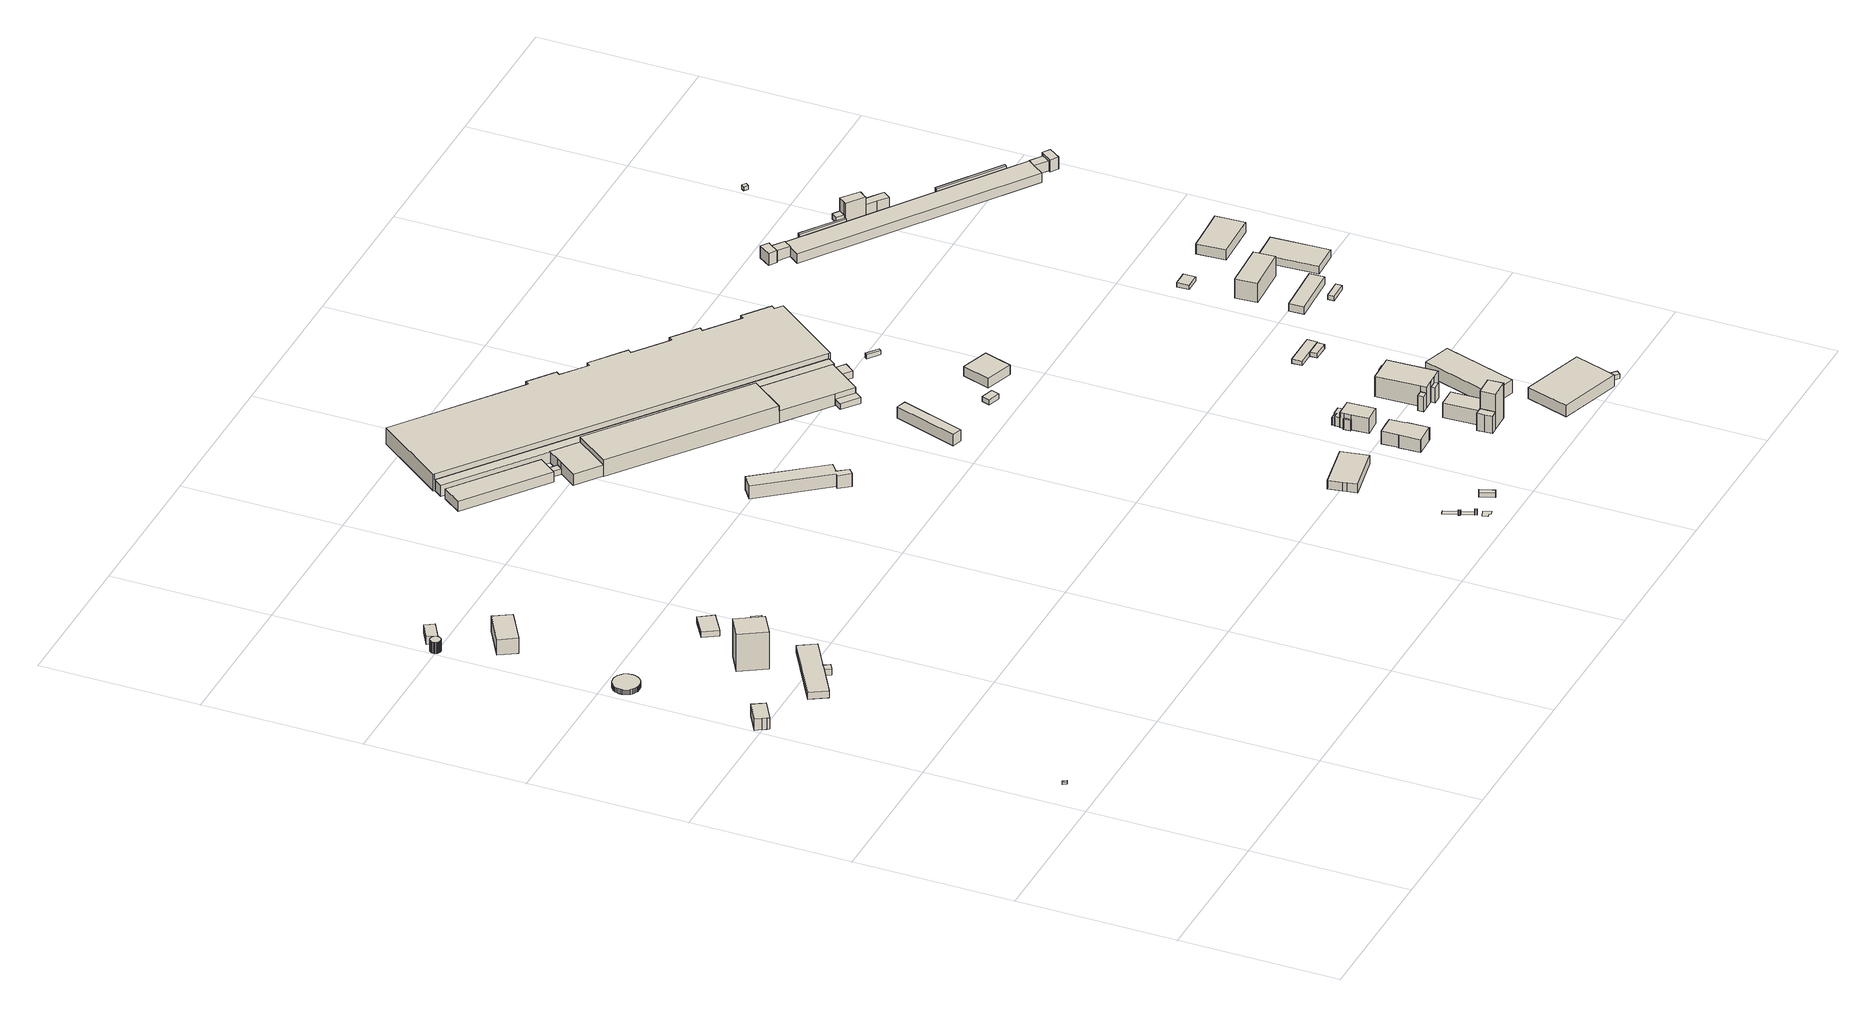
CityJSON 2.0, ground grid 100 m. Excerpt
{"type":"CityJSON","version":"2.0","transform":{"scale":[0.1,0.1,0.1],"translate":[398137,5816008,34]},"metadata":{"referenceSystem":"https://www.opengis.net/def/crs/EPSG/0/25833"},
"CityObjects":{
"building1":{"type":"Building","attributes":{"Gemeindeschluessel":"11000011","BezugspunktDach":"2200","function":"31001_2523","measuredHeight":1.27,"storeysAboveGround":1},"address":[{"country":"Germany","locality":"Berlin","thoroughfareNumber":"40 (33)","thoroughfareName":"Köpenicker Chaussee"}],"geometry":[{"type":"Solid","lod":"1","boundaries":[[[[0,1,2,3]],[[4,5,6,7]],[[4,7,3,2]],[[5,4,2,1]],[[6,5,1,0]],[[7,6,0,3]]]]}]},
"building2":{"type":"Building","attributes":{"Gemeindeschluessel":"11000011","BezugspunktDach":"2200","function":"31001_2000","measuredHeight":8.13,"storeysAboveGround":1},"address":[{"country":"Germany","locality":"Berlin","thoroughfareNumber":"40 (41)","thoroughfareName":"Köpenicker Chaussee"}],"geometry":[{"type":"Solid","lod":"1","boundaries":[[[[8,9,10,11,12,13,14,15]],[[16,17,18,19,20,21,22,23]],[[16,23,15,14]],[[17,16,14,13]],[[18,17,13,12]],[[19,18,12,11]],[[20,19,11,10]],[[21,20,10,9]],[[22,21,9,8]],[[23,22,8,15]]]]}]},
"building3":{"type":"Building","attributes":{"Gemeindeschluessel":"11000011","BezugspunktDach":"2200","function":"31001_2140","measuredHeight":3.17,"storeysAboveGround":2},"address":[{"country":"Germany","locality":"Berlin","thoroughfareNumber":"42 (71)","thoroughfareName":"Köpenicker Chaussee"}],"geometry":[{"type":"Solid","lod":"1","boundaries":[[[[24,25,26,27,28,29,30,31,32,33,34,35,36,37,38,39,40,41,42,43,44,45,46,47,48,49,50,51,52,53,54,55,56,57,58,59,60,61,62,63,64,65,66,67,68,69,70,71,72,73]],[[74,75,76,77,78,79,80,81,82,83,84,85,86,87,88,89,90,91,92,93,94,95,96,97,98,99,100,101,102,103,104,105,106,107,108,109,110,111,112,113,114,115,116,117,118,119,120,121,122,123]],[[74,123,73,72]],[[75,74,72,71]],[[76,75,71,70]],[[77,76,70,69]],[[78,77,69,68]],[[79,78,68,67]],[[80,79,67,66]],[[81,80,66,65]],[[82,81,65,64]],[[83,82,64,63]],[[84,83,63,62]],[[85,84,62,61]],[[86,85,61,60]],[[87,86,60,59]],[[88,87,59,58]],[[89,88,58,57]],[[90,89,57,56]],[[91,90,56,55]],[[92,91,55,54]],[[93,92,54,53]],[[94,93,53,52]],[[95,94,52,51]],[[96,95,51,50]],[[97,96,50,49]],[[98,97,49,48]],[[99,98,48,47]],[[100,99,47,46]],[[101,100,46,45]],[[102,101,45,44]],[[103,102,44,43]],[[104,103,43,42]],[[105,104,42,41]],[[106,105,41,40]],[[107,106,40,39]],[[108,107,39,38]],[[109,108,38,37]],[[110,109,37,36]],[[111,110,36,35]],[[112,111,35,34]],[[113,112,34,33]],[[114,113,33,32]],[[115,114,32,31]],[[116,115,31,30]],[[117,116,30,29]],[[118,117,29,28]],[[119,118,28,27]],[[120,119,27,26]],[[121,120,26,25]],[[122,121,25,24]],[[123,122,24,73]]]]}]},
"building4":{"type":"Building","attributes":{"Gemeindeschluessel":"11000011","BezugspunktDach":"2200","function":"31001_2140","measuredHeight":7.43,"storeysAboveGround":2},"address":[{"country":"Germany","locality":"Berlin","thoroughfareNumber":"42 (101)","thoroughfareName":"Köpenicker Chaussee"}],"geometry":[{"type":"Solid","lod":"1","boundaries":[[[[124,125,126,127,128,129,130,131,132,133,134,135,136,137,138,139,140,141,142,143,144,145,146,147,148,149,150,151,152,153,154,155,156]],[[157,158,159,160,161,162,163,164,165,166,167,168,169,170,171,172,173,174,175,176,177,178,179,180,181,182,183,184,185,186,187,188,189]],[[157,189,156,155]],[[158,157,155,154]],[[159,158,154,153]],[[160,159,153,152]],[[161,160,152,151]],[[162,161,151,150]],[[163,162,150,149]],[[164,163,149,148]],[[165,164,148,147]],[[166,165,147,146]],[[167,166,146,145]],[[168,167,145,144]],[[169,168,144,143]],[[170,169,143,142]],[[171,170,142,141]],[[172,171,141,140]],[[173,172,140,139]],[[174,173,139,138]],[[175,174,138,137]],[[176,175,137,136]],[[177,176,136,135]],[[178,177,135,134]],[[179,178,134,133]],[[180,179,133,132]],[[181,180,132,131]],[[182,181,131,130]],[[183,182,130,129]],[[184,183,129,128]],[[185,184,128,127]],[[186,185,127,126]],[[187,186,126,125]],[[188,187,125,124]],[[189,188,124,156]]]]}]},
"building5":{"type":"Building","attributes":{"Gemeindeschluessel":"11000011","function":"31001_2020"},"address":[{"country":"Germany","locality":"Berlin","thoroughfareNumber":"40 (15)","thoroughfareName":"Köpenicker Chaussee"}],"children":["building5-1","building5-2"]},
"building5-1":{"type":"BuildingPart","attributes":{"BezugspunktDach":"2200","measuredHeight":4.46,"storeysAboveGround":1},"parents":["building5"],"geometry":[{"type":"MultiSurface","lod":"1","boundaries":[[[190,191,192,193,194,195]],[[196,197,198,199,200,201]],[[196,201,195,194]],[[197,196,194,193]],[[198,197,193,192]],[[199,198,202,203,191]],[[200,199,191,190]],[[201,200,190,195]],[[192,191,203,202]]]}]},
"building5-2":{"type":"BuildingPart","attributes":{"BezugspunktDach":"2200","measuredHeight":4.31,"storeysAboveGround":1},"parents":["building5"],"geometry":[{"type":"MultiSurface","lod":"1","boundaries":[[[204,205,192,191]],[[202,206,207,203]],[[206,202,192,205]],[[207,206,205,204]],[[203,207,204,191]],[[208,202,203,191,192]]]}]},
"building6":{"type":"Building","attributes":{"Gemeindeschluessel":"11000011","BezugspunktDach":"2200","function":"31001_2580","measuredHeight":25.88,"storeysAboveGround":3},"address":[{"country":"Germany","locality":"Berlin","thoroughfareNumber":"40 (17)","thoroughfareName":"Köpenicker Chaussee"}],"geometry":[{"type":"Solid","lod":"1","boundaries":[[[[209,210,211,212]],[[213,214,215,216]],[[213,216,212,211]],[[214,213,211,210]],[[215,214,210,209]],[[216,215,209,212]]]]}]},
"building7":{"type":"Building","attributes":{"Gemeindeschluessel":"11000011","BezugspunktDach":"2200","function":"31001_2580","measuredHeight":5.25,"storeysAboveGround":1},"address":[{"country":"Germany","locality":"Berlin","thoroughfareNumber":"42 (52)","thoroughfareName":"Köpenicker Chaussee"}],"geometry":[{"type":"Solid","lod":"1","boundaries":[[[[217,218,219,220]],[[221,222,223,224]],[[221,224,220,219]],[[222,221,219,218]],[[223,222,218,217]],[[224,223,217,220]]]]}]},
"building8":{"type":"Building","attributes":{"Gemeindeschluessel":"11000011","BezugspunktDach":"2200","function":"31001_2580","measuredHeight":10.18,"storeysAboveGround":1},"address":[{"country":"Germany","locality":"Berlin","thoroughfareNumber":"42 (51)","thoroughfareName":"Köpenicker Chaussee"}],"geometry":[{"type":"Solid","lod":"1","boundaries":[[[[225,226,227,228]],[[229,230,231,232]],[[229,232,228,227]],[[230,229,227,226]],[[231,230,226,225]],[[232,231,225,228]]]]}]},
"building9":{"type":"Building","attributes":{"Gemeindeschluessel":"11000011","BezugspunktDach":"2200","function":"31001_2580","measuredHeight":10.34,"storeysAboveGround":1},"address":[{"country":"Germany","locality":"Berlin","thoroughfareNumber":"40 (18)","thoroughfareName":"Köpenicker Chaussee"}],"geometry":[{"type":"Solid","lod":"1","boundaries":[[[[233,234,235,236]],[[237,238,239,240]],[[237,240,236,235]],[[238,237,235,234]],[[239,238,234,233]],[[240,239,233,236]]]]}]},
"building10":{"type":"Building","attributes":{"Gemeindeschluessel":"11000011","BezugspunktDach":"2200","function":"31001_2000","measuredHeight":3.71,"storeysAboveGround":1},"address":[{"country":"Germany","locality":"Berlin","thoroughfareNumber":"40 (42)","thoroughfareName":"Köpenicker Chaussee"}],"geometry":[{"type":"Solid","lod":"1","boundaries":[[[[241,242,243,244]],[[245,246,247,248]],[[245,248,244,243]],[[246,245,243,242]],[[247,246,242,241]],[[248,247,241,244]]]]}]},
"building11":{"type":"Building","attributes":{"Gemeindeschluessel":"11000011","BezugspunktDach":"2200","function":"51009_1610","measuredHeight":6.78,"storeysAboveGround":0},"address":[{"country":"Germany","locality":"Berlin"}],"geometry":[{"type":"Solid","lod":"1","boundaries":[[[[249,250,251,252]],[[253,254,255,256]],[[253,256,252,251]],[[254,253,251,250]],[[255,254,250,249]],[[256,255,249,252]]]]}]},
"building12":{"type":"Building","attributes":{"Gemeindeschluessel":"11000011","BezugspunktDach":"2200","function":"51009_1610","measuredHeight":3.73,"storeysAboveGround":0},"address":[{"country":"Germany","locality":"Berlin"}],"geometry":[{"type":"Solid","lod":"1","boundaries":[[[[257,258,259,260]],[[261,262,263,264]],[[261,264,260,259]],[[262,261,259,258]],[[263,262,258,257]],[[264,263,257,260]]]]}]},
"building13":{"type":"Building","attributes":{"Gemeindeschluessel":"11000011","BezugspunktDach":"2200","function":"31001_2420","measuredHeight":8.57,"storeysAboveGround":1},"address":[{"country":"Germany","locality":"Berlin","thoroughfareNumber":"82 (39)","thoroughfareName":"Hönower Wiesenweg"}],"geometry":[{"type":"Solid","lod":"1","boundaries":[[[[265,266,267,268,269,270,271,272]],[[273,274,275,276,277,278,279,280]],[[273,280,272,271]],[[274,273,271,270]],[[275,274,270,269]],[[276,275,269,268]],[[277,276,268,267]],[[278,277,267,266]],[[279,278,266,265]],[[280,279,265,272]]]]}]},
"building14":{"type":"Building","attributes":{"Gemeindeschluessel":"11000011","BezugspunktDach":"2200","function":"51009_1610","measuredHeight":3,"storeysAboveGround":0},"address":[{"country":"Germany","locality":"Berlin"}],"geometry":[{"type":"Solid","lod":"1","boundaries":[[[[281,282,283,284]],[[285,286,287,288]],[[285,288,284,283]],[[286,285,283,282]],[[287,286,282,281]],[[288,287,281,284]]]]}]},
"building15":{"type":"Building","attributes":{"Gemeindeschluessel":"11000011","BezugspunktDach":"2200","function":"31001_2000","measuredHeight":0.101,"storeysAboveGround":1},"address":[{"country":"Germany","locality":"Berlin","thoroughfareNumber":"3 (11)","thoroughfareName":"Blockdammweg"}],"geometry":[{"type":"Solid","lod":"1","boundaries":[[[[285,286,289,290,291,292,293,294]],[[295,296,297,298,299,300,301,302]],[[295,302,294,293]],[[296,295,293,292]],[[297,296,292,291]],[[298,297,291,290]],[[299,298,290,289]],[[300,299,289,286]],[[301,300,286,285]],[[302,301,285,294]]]]}]},
"building16":{"type":"Building","attributes":{"Gemeindeschluessel":"11000011","BezugspunktDach":"2200","function":"51009_1610","measuredHeight":3,"storeysAboveGround":0},"address":[{"country":"Germany","locality":"Berlin"}],"geometry":[{"type":"Solid","lod":"1","boundaries":[[[[303,304,305,306]],[[307,308,309,310]],[[307,310,306,305]],[[308,307,305,304]],[[309,308,304,303]],[[310,309,303,306]]]]}]},
"building17":{"type":"Building","attributes":{"Gemeindeschluessel":"11000011","BezugspunktDach":"2200","function":"31001_2000","measuredHeight":0.022,"storeysAboveGround":1},"address":[{"country":"Germany","locality":"Berlin","thoroughfareNumber":"3 (9)","thoroughfareName":"Blockdammweg"}],"geometry":[{"type":"MultiSurface","lod":"1","boundaries":[[[311,312,313,314,315,316]]]}]},
"building18":{"type":"Building","attributes":{"Gemeindeschluessel":"11000011","BezugspunktDach":"2200","function":"31001_2500","measuredHeight":3.15,"storeysAboveGround":1},"address":[{"country":"Germany","locality":"Berlin","thoroughfareNumber":"29 (8)","thoroughfareName":"Blockdammweg"}],"geometry":[{"type":"Solid","lod":"1","boundaries":[[[[317,318,319,320]],[[321,322,323,324]],[[321,324,320,319]],[[322,321,319,318]],[[323,322,318,317]],[[324,323,317,320]]]]}]},
"building19":{"type":"Building","attributes":{"Gemeindeschluessel":"11000011","BezugspunktDach":"2200","function":"31001_2143","measuredHeight":7.3,"storeysAboveGround":1},"address":[{"country":"Germany","locality":"Berlin","thoroughfareNumber":"29 (7)","thoroughfareName":"Blockdammweg"}],"geometry":[{"type":"Solid","lod":"1","boundaries":[[[[325,326,327,328,329,330,331,332]],[[333,334,335,336,337,338,339,340]],[[333,340,332,331]],[[334,333,331,330]],[[335,334,330,329]],[[336,335,329,328]],[[337,336,328,327]],[[338,337,327,326]],[[339,338,326,325]],[[340,339,325,332]]]]}]},
"building20":{"type":"Building","attributes":{"Gemeindeschluessel":"11000011","function":"31001_2020"},"address":[{"country":"Germany","locality":"Berlin","thoroughfareNumber":"82 (41)","thoroughfareName":"Hönower Wiesenweg"}],"children":["building20-1","building20-2","building20-3"]},
"building20-1":{"type":"BuildingPart","attributes":{"BezugspunktDach":"2200","measuredHeight":11.29,"storeysAboveGround":3},"parents":["building20"],"geometry":[{"type":"MultiSurface","lod":"1","boundaries":[[[341,342,343,344]],[[345,346,347,348]],[[345,348,349,350,351,352,353,344,343]],[[346,345,343,342]],[[347,346,342,341],[354,355,356,357]],[[348,347,341,344]],[[353,352,351,350,349]],[[356,355,354,357]]]}]},
"building20-2":{"type":"BuildingPart","attributes":{"BezugspunktDach":"2200","measuredHeight":7.41,"storeysAboveGround":3},"parents":["building20"],"geometry":[{"type":"Solid","lod":"1","boundaries":[[[[352,351,358,359,360,361,362]],[[363,364,365,366,350,349,367]],[[363,367,362,361]],[[364,363,361,360]],[[365,364,360,359]],[[366,365,359,358]],[[350,366,358,351]],[[367,349,352,362]],[[349,350,351,352]]]]}]},
"building20-3":{"type":"BuildingPart","attributes":{"BezugspunktDach":"2200","measuredHeight":7.74,"storeysAboveGround":3},"parents":["building20"],"geometry":[{"type":"Solid","lod":"1","boundaries":[[[[368,369,370,371,372,373,357,356]],[[354,374,375,376,377,378,379,355]],[[374,354,357,373]],[[375,374,373,372]],[[376,375,372,371]],[[377,376,371,370]],[[378,377,370,369]],[[379,378,369,368]],[[355,379,368,356]],[[355,356,357,354]]]]}]},
"building21":{"type":"Building","attributes":{"Gemeindeschluessel":"11000011","function":"31001_2420"},"address":[{"country":"Germany","locality":"Berlin","thoroughfareNumber":"82 (42)","thoroughfareName":"Hönower Wiesenweg"}],"children":["building21-1","building21-2"]},
"building21-1":{"type":"BuildingPart","attributes":{"BezugspunktDach":"2200","measuredHeight":11.03,"storeysAboveGround":2},"parents":["building21"],"geometry":[{"type":"MultiSurface","lod":"1","boundaries":[[[380,381,382,383,384,385,386,387,388,389,390,391,392,393,394,395,396,397,398,399,400,401]],[[402,403,404,405,406,407,408,409,410,411,412,413,414,415,416,417,418,419,420,421,422,423]],[[402,423,401,400]],[[403,402,400,399]],[[404,403,399,398]],[[405,404,398,397]],[[406,405,397,396]],[[407,406,396,395]],[[408,407,395,394]],[[409,408,394,393]],[[410,409,393,392]],[[411,410,392,391]],[[412,411,391,390]],[[413,412,390,389]],[[414,413,389,388]],[[415,414,388,387]],[[416,415,387,386]],[[417,416,386,385]],[[418,417,385,384]],[[419,418,384,383]],[[420,419,383,382]],[[421,420,382,381]],[[424,425,381,380]],[[423,422,380,401]],[[422,421,426,425,424]]]}]},
"building21-2":{"type":"BuildingPart","attributes":{"BezugspunktDach":"2200","measuredHeight":7.63,"storeysAboveGround":2},"parents":["building21"],"geometry":[{"type":"MultiSurface","lod":"1","boundaries":[[[359,358,351,427,428,429,425,424,430]],[[431,432,433,434,435,436,437,438,439]],[[431,439,430,424]],[[432,431,440,422,421,425]],[[433,432,425,429]],[[434,433,429,428]],[[435,434,428,427]],[[436,435,427,351]],[[437,436,351,358]],[[438,437,358,359]],[[439,438,359,430]],[[424,425,421,422,440]]]}]},
"building22":{"type":"Building","attributes":{"Gemeindeschluessel":"11000011","BezugspunktDach":"2200","function":"31001_2420","measuredHeight":7.51,"storeysAboveGround":1},"address":[{"country":"Germany","locality":"Berlin","thoroughfareNumber":"82 (38)","thoroughfareName":"Hönower Wiesenweg"}],"geometry":[{"type":"Solid","lod":"1","boundaries":[[[[441,442,443,444]],[[445,446,447,448]],[[445,448,444,443]],[[446,445,443,442]],[[447,446,442,441]],[[448,447,441,444]]]]}]},
"building23":{"type":"Building","attributes":{"Gemeindeschluessel":"11000011","BezugspunktDach":"2200","function":"51009_1610","measuredHeight":3.91,"storeysAboveGround":0},"address":[{"country":"Germany","locality":"Berlin"}],"geometry":[{"type":"Solid","lod":"1","boundaries":[[[[449,450,451,452]],[[453,454,455,456]],[[453,456,452,451]],[[454,453,451,450]],[[455,454,450,449]],[[456,455,449,452]]]]}]},
"building24":{"type":"Building","attributes":{"Gemeindeschluessel":"11000011","BezugspunktDach":"2200","function":"31001_2200","measuredHeight":11.41,"storeysAboveGround":1},"address":[{"country":"Germany","locality":"Berlin","thoroughfareNumber":"29 (4)","thoroughfareName":"Blockdammweg"}],"geometry":[{"type":"Solid","lod":"1","boundaries":[[[[457,458,459,460,461,462,463,464,465,466,467]],[[468,469,470,471,472,473,474,475,476,477,478]],[[468,478,467,466]],[[469,468,466,465]],[[470,469,465,464]],[[471,470,464,463]],[[472,471,463,462]],[[473,472,462,461]],[[474,473,461,460]],[[475,474,460,459]],[[476,475,459,458]],[[477,476,458,457]],[[478,477,457,467]]]]}]},
"building25":{"type":"Building","attributes":{"Gemeindeschluessel":"11000011","BezugspunktDach":"2200","function":"51009_1610","measuredHeight":6.9,"storeysAboveGround":0},"address":[{"country":"Germany","locality":"Berlin"}],"geometry":[{"type":"Solid","lod":"1","boundaries":[[[[479,480,481,482]],[[483,484,485,486]],[[483,486,482,481]],[[484,483,481,480]],[[485,484,480,479]],[[486,485,479,482]]]]}]},
"building26":{"type":"Building","attributes":{"Gemeindeschluessel":"11000011","BezugspunktDach":"2200","function":"51009_1610","measuredHeight":4.95,"storeysAboveGround":0},"address":[{"country":"Germany","locality":"Berlin"}],"geometry":[{"type":"Solid","lod":"1","boundaries":[[[[487,488,489,490]],[[491,492,493,494]],[[491,494,490,489]],[[492,491,489,488]],[[493,492,488,487]],[[494,493,487,490]]]]}]},
"building27":{"type":"Building","attributes":{"Gemeindeschluessel":"11000011","function":"31001_2200"},"address":[{"country":"Germany","locality":"Berlin","thoroughfareNumber":"29 (6)","thoroughfareName":"Blockdammweg"}],"children":["building27-1","building27-2"]},
"building27-1":{"type":"BuildingPart","attributes":{"BezugspunktDach":"2200","measuredHeight":13.11,"storeysAboveGround":1},"parents":["building27"],"geometry":[{"type":"Solid","lod":"1","boundaries":[[[[495,496,497,498,499,500,501]],[[502,503,504,505,484,483,506]],[[502,507,508,506,501,500]],[[503,502,500,499]],[[504,503,499,498]],[[505,504,498,497]],[[484,505,497,496]],[[483,484,496,495]],[[506,483,495,501]],[[506,508,507,502]]]]}]},
"building27-2":{"type":"BuildingPart","attributes":{"BezugspunktDach":"2200","measuredHeight":6.08,"storeysAboveGround":1},"parents":["building27"],"geometry":[{"type":"MultiSurface","lod":"1","boundaries":[[[508,507,509,510,511,512,513,514]],[[515,516,517,518,519,502,506,520]],[[515,520,514,513]],[[516,515,513,512]],[[517,516,512,511]],[[518,517,511,510]],[[519,518,510,509]],[[502,519,509,507]],[[520,506,508,514]],[[521,506,502,507,508]]]}]},
"building28":{"type":"Building","attributes":{"Gemeindeschluessel":"11000011","BezugspunktDach":"2200","function":"31001_2463","measuredHeight":3.47,"storeysAboveGround":1},"address":[{"country":"Germany","locality":"Berlin","thoroughfareNumber":"82 (37)","thoroughfareName":"Hönower Wiesenweg"}],"geometry":[{"type":"Solid","lod":"1","boundaries":[[[[522,523,524,525]],[[526,527,528,529]],[[526,529,525,524]],[[527,526,524,523]],[[528,527,523,522]],[[529,528,522,525]]]]}]},
"building29":{"type":"Building","attributes":{"Gemeindeschluessel":"11000011","function":"31001_2000"},"address":[{"country":"Germany","locality":"Berlin","thoroughfareNumber":"29 (3)","thoroughfareName":"Blockdammweg"}],"children":["building29-1","building29-2","building29-3"]},
"building29-1":{"type":"BuildingPart","attributes":{"BezugspunktDach":"2200","measuredHeight":27.39,"storeysAboveGround":4},"parents":["building29"],"geometry":[{"type":"MultiSurface","lod":"1","boundaries":[[[530,531,532,533]],[[534,535,536,537]],[[538,539,540,541,533,532]],[[535,534,532,531]],[[536,535,531,530]],[[537,542,543,544,530,533]],[[534,545,540,539,538]],[[545,537,541,540]],[[546,543,542,537]],[[546,536,544,543]]]}]},
"building29-2":{"type":"BuildingPart","attributes":{"BezugspunktDach":"2200","measuredHeight":12.71,"storeysAboveGround":4},"parents":["building29"],"geometry":[{"type":"MultiSurface","lod":"1","boundaries":[[[547,548,544,543,542,549]],[[537,546,536,550,551,552]],[[537,552,549,542]],[[536,546,543,546,536,544]],[[550,536,544,548]],[[551,550,548,547]],[[552,551,547,549]],[[546,537,542,543]]]}]},
"building29-3":{"type":"BuildingPart","attributes":{"BezugspunktDach":"2200","measuredHeight":12.45,"storeysAboveGround":4},"parents":["building29"],"geometry":[{"type":"MultiSurface","lod":"1","boundaries":[[[541,540,539,553,554]],[[555,534,545,537,556]],[[555,556,554,553]],[[534,555,553,539]],[[556,537,541,554]],[[545,534,557,539,540]],[[537,545,540,541]]]}]},
"building30":{"type":"Building","attributes":{"Gemeindeschluessel":"11000011","BezugspunktDach":"2200","function":"51009_1610","measuredHeight":4.7,"storeysAboveGround":0},"address":[{"country":"Germany","locality":"Berlin"}],"geometry":[{"type":"Solid","lod":"1","boundaries":[[[[558,559,560,561]],[[562,563,564,565]],[[562,565,561,560]],[[563,562,560,559]],[[564,563,559,558]],[[565,564,558,561]]]]}]},
"building31":{"type":"Building","attributes":{"Gemeindeschluessel":"11000011","BezugspunktDach":"2200","function":"31001_2420","measuredHeight":6.34,"storeysAboveGround":1},"address":[{"country":"Germany","locality":"Berlin","thoroughfareNumber":"82 (36)","thoroughfareName":"Hönower Wiesenweg"}],"geometry":[{"type":"Solid","lod":"1","boundaries":[[[[566,567,568,569]],[[570,571,572,573]],[[570,573,569,568]],[[571,570,568,567]],[[572,571,567,566]],[[573,572,566,569]]]]}]},
"building32":{"type":"Building","attributes":{"Gemeindeschluessel":"11000011","function":"31001_2000"},"address":[{"country":"Germany","locality":"Berlin","thoroughfareNumber":"29 (5)","thoroughfareName":"Blockdammweg"}],"children":["building32-1","building32-2","building32-3","building32-4"]},
"building32-1":{"type":"BuildingPart","attributes":{"BezugspunktDach":"2200","measuredHeight":17.36,"storeysAboveGround":1},"parents":["building32"],"geometry":[{"type":"MultiSurface","lod":"1","boundaries":[[[574,575,576,577,578,579,580,581,582]],[[583,584,585,586,587,588,589,590,591]],[[583,591,582,581]],[[592,593,581,580]],[[585,584,580,579]],[[586,585,579,578]],[[587,586,578,577]],[[588,594,595,577,576]],[[589,588,576,575]],[[596,597,575,574]],[[591,590,574,582]],[[584,583,593,592]],[[587,595,594,588]],[[590,589,597,596]]]}]},
"building32-2":{"type":"BuildingPart","attributes":{"BezugspunktDach":"2200","measuredHeight":10.02,"storeysAboveGround":1},"parents":["building32"],"geometry":[{"type":"MultiSurface","lod":"1","boundaries":[[[593,592,598,599]],[[600,584,583,601]],[[600,601,599,598]],[[584,600,598,592]],[[601,583,593,599]],[[583,602,584,592,593]]]}]},
"building32-3":{"type":"BuildingPart","attributes":{"BezugspunktDach":"2200","measuredHeight":10.02,"storeysAboveGround":1},"parents":["building32"],"geometry":[{"type":"Solid","lod":"1","boundaries":[[[[603,597,596,604]],[[590,589,605,606]],[[590,606,604,596]],[[589,590,589,597]],[[605,589,597,603]],[[606,605,603,604]],[[596,597,589,590]]]]}]},
"building32-4":{"type":"BuildingPart","attributes":{"BezugspunktDach":"2200","measuredHeight":10.02,"storeysAboveGround":1},"parents":["building32"],"geometry":[{"type":"Solid","lod":"1","boundaries":[[[[607,608,595,594]],[[587,609,610,588]],[[609,587,595,608]],[[610,609,608,607]],[[588,610,607,594]],[[587,588,594,595]]]]}]},
"building33":{"type":"Building","attributes":{"Gemeindeschluessel":"11000011","BezugspunktDach":"2200","function":"31001_2420","measuredHeight":3.06,"storeysAboveGround":1},"address":[{"country":"Germany","locality":"Berlin","thoroughfareNumber":"82 (35)","thoroughfareName":"Hönower Wiesenweg"}],"geometry":[{"type":"Solid","lod":"1","boundaries":[[[[611,612,613,614]],[[615,616,617,618]],[[615,618,614,613]],[[616,615,613,612]],[[617,616,612,611]],[[618,617,611,614]]]]}]},
"building34":{"type":"Building","attributes":{"Gemeindeschluessel":"11000011","BezugspunktDach":"2200","function":"31001_2000","measuredHeight":7.67,"storeysAboveGround":2},"address":[{"country":"Germany","locality":"Berlin","thoroughfareNumber":"31 (2)","thoroughfareName":"Blockdammweg"}],"geometry":[{"type":"Solid","lod":"1","boundaries":[[[[619,620,621,622]],[[623,624,625,626]],[[623,626,622,621]],[[624,623,621,620]],[[625,624,620,619]],[[626,625,619,622]]]]}]},
"building35":{"type":"Building","attributes":{"Gemeindeschluessel":"11000011","BezugspunktDach":"2200","function":"31001_2143","measuredHeight":8.67,"storeysAboveGround":1},"address":[{"country":"Germany","locality":"Berlin","thoroughfareNumber":"31 (5)","thoroughfareName":"Blockdammweg"}],"geometry":[{"type":"Solid","lod":"1","boundaries":[[[[627,628,629,630]],[[631,632,633,634]],[[631,634,630,629]],[[632,631,629,628]],[[633,632,628,627]],[[634,633,627,630]]]]}]},
"building36":{"type":"Building","attributes":{"Gemeindeschluessel":"11000011","BezugspunktDach":"2200","function":"31001_2000","measuredHeight":2.97,"storeysAboveGround":1},"address":[{"country":"Germany","locality":"Berlin","thoroughfareNumber":"35","thoroughfareName":"Blockdammweg"}],"geometry":[{"type":"Solid","lod":"1","boundaries":[[[[635,636,637,638]],[[639,640,641,642]],[[639,642,638,637]],[[640,639,637,636]],[[641,640,636,635]],[[642,641,635,638]]]]}]},
"building37":{"type":"Building","attributes":{"Gemeindeschluessel":"11000011","BezugspunktDach":"2200","function":"31001_2200","measuredHeight":2.82,"storeysAboveGround":1},"address":[{"country":"Germany","locality":"Berlin","thoroughfareNumber":"29 (9)","thoroughfareName":"Blockdammweg"}],"geometry":[{"type":"Solid","lod":"1","boundaries":[[[[643,644,645,646,647,648]],[[649,650,651,652,653,654]],[[649,654,648,647]],[[650,649,647,646]],[[651,650,646,645]],[[652,651,645,644]],[[653,652,644,643]],[[654,653,643,648]]]]}]},
"building38":{"type":"Building","attributes":{"Gemeindeschluessel":"11000011","BezugspunktDach":"2200","function":"51009_1610","measuredHeight":3,"storeysAboveGround":0},"address":[{"country":"Germany","locality":"Berlin"}],"geometry":[{"type":"Solid","lod":"1","boundaries":[[[[655,656,645,644]],[[657,658,659,660]],[[657,660,644,645]],[[658,657,645,656]],[[659,658,656,655]],[[660,659,655,644]]]]}]},
"building39":{"type":"Building","attributes":{"Gemeindeschluessel":"11000011","BezugspunktDach":"2200","function":"31001_2420","measuredHeight":5.07,"storeysAboveGround":1},"address":[{"country":"Germany","locality":"Berlin","thoroughfareNumber":"82 (1)","thoroughfareName":"Hönower Wiesenweg"}],"geometry":[{"type":"Solid","lod":"1","boundaries":[[[[661,662,663,664]],[[665,666,667,668]],[[665,668,664,663]],[[666,665,663,662]],[[667,666,662,661]],[[668,667,661,664]]]]}]},
"building40":{"type":"Building","attributes":{"Gemeindeschluessel":"11000011","BezugspunktDach":"2200","function":"51009_1610","measuredHeight":2.81,"storeysAboveGround":0},"address":[{"country":"Germany","locality":"Berlin"}],"geometry":[{"type":"Solid","lod":"1","boundaries":[[[[669,670,671,672]],[[673,674,675,676]],[[673,676,672,671]],[[674,673,671,670]],[[675,674,670,669]],[[676,675,669,672]]]]}]},
"building41":{"type":"Building","attributes":{"Gemeindeschluessel":"11000011","BezugspunktDach":"2200","function":"31001_2523","measuredHeight":2.88,"storeysAboveGround":1},"address":[{"country":"Germany","locality":"Berlin","thoroughfareNumber":"82 (3)","thoroughfareName":"Hönower Wiesenweg"}],"geometry":[{"type":"Solid","lod":"1","boundaries":[[[[677,678,679,680]],[[681,682,683,684]],[[681,684,680,679]],[[682,681,679,678]],[[683,682,678,677]],[[684,683,677,680]]]]}]},
"building42":{"type":"Building","attributes":{"Gemeindeschluessel":"11000011","BezugspunktDach":"2200","function":"31001_2420","measuredHeight":12.99,"storeysAboveGround":1},"address":[{"country":"Germany","locality":"Berlin","thoroughfareNumber":"82","thoroughfareName":"Hönower Wiesenweg"}],"geometry":[{"type":"Solid","lod":"1","boundaries":[[[[685,686,687,688]],[[689,690,691,692]],[[689,692,688,687]],[[690,689,687,686]],[[691,690,686,685]],[[692,691,685,688]]]]}]},
"building43":{"type":"Building","attributes":{"Gemeindeschluessel":"11000011","BezugspunktDach":"2200","function":"31001_2463","measuredHeight":5.05,"storeysAboveGround":1},"address":[{"country":"Germany","locality":"Berlin","thoroughfareNumber":"82 (2)","thoroughfareName":"Hönower Wiesenweg"}],"geometry":[{"type":"Solid","lod":"1","boundaries":[[[[693,694,695,696]],[[697,698,699,700]],[[697,700,696,695]],[[698,697,695,694]],[[699,698,694,693]],[[700,699,693,696]]]]}]},
"building44":{"type":"Building","attributes":{"Gemeindeschluessel":"11000011","BezugspunktDach":"2200","function":"31001_2420","measuredHeight":3.69,"storeysAboveGround":1},"address":[{"country":"Germany","locality":"Berlin","thoroughfareNumber":"82 (28)","thoroughfareName":"Hönower Wiesenweg"}],"geometry":[{"type":"Solid","lod":"1","boundaries":[[[[701,702,703,704]],[[705,706,707,708]],[[705,708,704,703]],[[706,705,703,702]],[[707,706,702,701]],[[708,707,701,704]]]]}]},
"building45":{"type":"Building","attributes":{"Gemeindeschluessel":"11000011","BezugspunktDach":"2200","function":"31001_2422","measuredHeight":6.61,"storeysAboveGround":1},"address":[{"country":"Germany","locality":"Berlin","thoroughfareNumber":"82 (4)","thoroughfareName":"Hönower Wiesenweg"}],"geometry":[{"type":"Solid","lod":"1","boundaries":[[[[709,710,711,712,713]],[[714,715,716,717,718]],[[714,718,713,712]],[[715,714,712,711]],[[716,715,711,710]],[[717,716,710,709]],[[718,717,709,713]]]]}]},
"building46":{"type":"Building","attributes":{"Gemeindeschluessel":"11000011","BezugspunktDach":"2200","function":"31001_2420","measuredHeight":12.74,"storeysAboveGround":2},"address":[{"country":"Germany","locality":"Berlin","thoroughfareNumber":"82 (27)","thoroughfareName":"Hönower Wiesenweg"}],"geometry":[{"type":"Solid","lod":"1","boundaries":[[[[719,720,721,722,723,724,725]],[[726,727,728,729,730,731,732]],[[726,732,725,724]],[[727,726,724,723]],[[728,727,723,722]],[[729,728,722,721]],[[730,729,721,720]],[[731,730,720,719]],[[732,731,719,725]]]]}]},
"building47":{"type":"Building","attributes":{"Gemeindeschluessel":"11000011","function":"31001_2420"},"address":[{"country":"Germany","locality":"Berlin","thoroughfareNumber":"82 (34)","thoroughfareName":"Hönower Wiesenweg"}],"children":["building47-1","building47-2","building47-3","building47-4","building47-5","building47-6","building47-7"]},
"building47-1":{"type":"BuildingPart","attributes":{"BezugspunktDach":"2200","measuredHeight":6.31,"storeysAboveGround":1},"parents":["building47"],"geometry":[{"type":"MultiSurface","lod":"1","boundaries":[[[733,734,735,736,737,738,739,740,741,742]],[[743,744,745,746,747,748,749,750,751,752]],[[743,752,742,741]],[[745,744,740,739]],[[747,746,738,737]],[[749,748,736,735]],[[751,750,734,733]],[[752,751,733,742]],[[744,743,741,740]],[[746,745,739,738]],[[753,748,747,737,736]],[[754,750,749,735,734]]]}]},
"building47-2":{"type":"BuildingPart","attributes":{"BezugspunktDach":"2200","measuredHeight":8.17,"storeysAboveGround":1},"parents":["building47"],"geometry":[{"type":"MultiSurface","lod":"1","boundaries":[[[755,756,757,758]],[[759,760,746,745]],[[759,745,758,757]],[[760,759,757,756]],[[746,760,756,755]],[[739,738,746,755,758]],[[761,745,746,738,739]]]}]},
"building47-3":{"type":"BuildingPart","attributes":{"BezugspunktDach":"2200","measuredHeight":8.16,"storeysAboveGround":1},"parents":["building47"],"geometry":[{"type":"MultiSurface","lod":"1","boundaries":[[[762,763,764,765,766]],[[767,768,769,770,771]],[[772,773,774,771,766,765]],[[768,767,765,764]],[[769,768,764,763]],[[770,769,763,762]],[[771,770,762,766]],[[767,774,773,772]]]}]},
"building47-4":{"type":"BuildingPart","attributes":{"BezugspunktDach":"2200","measuredHeight":8.18,"storeysAboveGround":1},"parents":["building47"],"geometry":[{"type":"MultiSurface","lod":"1","boundaries":[[[775,776,777,778,779,780]],[[781,782,783,784,785,786]],[[781,786,780,779]],[[782,781,779,778]],[[783,782,778,777]],[[787,788,789,783,777,776],[789,788,790,783]],[[785,784,776,775]],[[786,785,775,780]],[[784,791,789,788,787]],[[788,789,783,790]]]}]},
"building47-5":{"type":"BuildingPart","attributes":{"BezugspunktDach":"2200","measuredHeight":7.63,"storeysAboveGround":1},"parents":["building47"],"geometry":[{"type":"MultiSurface","lod":"1","boundaries":[[[792,793,790,788,787]],[[789,783,744,743,784]],[[744,783,790,793]],[[741,740,744,793,792]],[[784,743,792,787]],[[789,784,787,788]],[[794,789,788,790,783]],[[743,744,740,741]]]}]},
"building47-6":{"type":"BuildingPart","attributes":{"BezugspunktDach":"2200","measuredHeight":6.51,"storeysAboveGround":1},"parents":["building47"],"geometry":[{"type":"MultiSurface","lod":"1","boundaries":[[[773,772,795,796]],[[749,767,774,750]],[[735,734,796,795]],[[767,749,795,772]],[[750,774,773,796]],[[797,749,750,734,735]],[[774,767,772,773]]]}]},
"building47-7":{"type":"BuildingPart","attributes":{"BezugspunktDach":"2200","measuredHeight":8.19,"storeysAboveGround":1},"parents":["building47"],"geometry":[{"type":"MultiSurface","lod":"1","boundaries":[[[798,799,800,801]],[[802,803,748,747]],[[802,747,801,800]],[[803,802,800,799]],[[748,803,799,798]],[[737,736,798,801]],[[747,748,736,737]]]}]},
"building48":{"type":"Building","attributes":{"Gemeindeschluessel":"11000011","BezugspunktDach":"2200","function":"31001_2420","measuredHeight":10.38,"storeysAboveGround":1},"address":[{"country":"Germany","locality":"Berlin","thoroughfareNumber":"82 (26)","thoroughfareName":"Hönower Wiesenweg"}],"geometry":[{"type":"Solid","lod":"1","boundaries":[[[[804,805,806,807,808,809,810,811]],[[812,813,814,815,816,817,818,819]],[[812,819,811,810]],[[813,812,810,809]],[[814,813,809,808]],[[815,814,808,807]],[[816,815,807,806]],[[817,816,806,805]],[[818,817,805,804]],[[819,818,804,811]]]]}]},
"building49":{"type":"Building","attributes":{"Gemeindeschluessel":"11000011","BezugspunktDach":"2200","function":"31001_2523","measuredHeight":3.15,"storeysAboveGround":1},"address":[{"country":"Germany","locality":"Berlin","thoroughfareNumber":"82 (33)","thoroughfareName":"Hönower Wiesenweg"}],"geometry":[{"type":"Solid","lod":"1","boundaries":[[[[820,821,822,823,824]],[[825,826,827,828,829]],[[825,829,824,823]],[[826,825,823,822]],[[827,826,822,821]],[[828,827,821,820]],[[829,828,820,824]]]]}]}
},
"vertices":[
[202,1201,28],[213,1208,28],[198,1232,28],[187,1225,28],[198,1232,15],[213,1208,15],[202,1201,15],[187,1225,15],
[30,3001,84],[45,2977,84],[54,2963,84],[184,3041,84],[175,3055,84],[160,3079,84],[137,3118,84],[7,3039,84],[137,3118,8],[160,3079,8],[175,3055,8],[184,3041,8],[54,2963,8],[45,2977,8],[30,3001,8],[7,3039,8],
[46,3870,39],[48,3860,39],[51,3849,39],[55,3840,39],[61,3830,39],[67,3822,39],[75,3815,39],[84,3808,39],[93,3803,39],[103,3800,39],[111,3798,39],[118,3796,39],[126,3796,39],[134,3796,39],[142,3797,39],[150,3799,39],[160,3802,39],[169,3807,39],[177,3813,39],[185,3820,39],[192,3828,39],[198,3837,39],[203,3846,39],[206,3856,39],[208,3866,39],[209,3876,39],[208,3887,39],[206,3897,39],[203,3907,39],[199,3917,39],[193,3925,39],[186,3933,39],[179,3940,39],[170,3947,39],[161,3951,39],[151,3955,39],[141,3958,39],[131,3959,39],[120,3958,39],[110,3957,39],[99,3954,39],[90,3949,39],[80,3944,39],[72,3937,39],[65,3929,39],[59,3921,39],[53,3912,39],[50,3902,39],[47,3891,39],[46,3881,39],[47,3891,7],[50,3902,7],[53,3912,7],[59,3921,7],[65,3929,7],[72,3937,7],[80,3944,7],[90,3949,7],[99,3954,7],[110,3957,7],[120,3958,7],[131,3959,7],[141,3958,7],[151,3955,7],[161,3951,7],[170,3947,7],[179,3940,7],[186,3933,7],[193,3925,7],[199,3917,7],[203,3907,7],[206,3897,7],[208,3887,7],[209,3876,7],[208,3866,7],[206,3856,7],[203,3846,7],[198,3837,7],[192,3828,7],[185,3820,7],[177,3813,7],[169,3807,7],[160,3802,7],[150,3799,7],[142,3797,7],[134,3796,7],[126,3796,7],[118,3796,7],[111,3798,7],[103,3800,7],[93,3803,7],[84,3808,7],[75,3815,7],[67,3822,7],[61,3830,7],[55,3840,7],[51,3849,7],[48,3860,7],[46,3870,7],[46,3881,7],
[9,5005,78],[11,4999,78],[14,4993,78],[18,4988,78],[23,4984,78],[29,4981,78],[35,4979,78],[39,4979,78],[43,4979,78],[48,4980,78],[52,4981,78],[57,4983,78],[62,4987,78],[66,4992,78],[70,4997,78],[72,5003,78],[73,5009,78],[72,5015,78],[71,5021,78],[68,5027,78],[65,5032,78],[60,5036,78],[55,5039,78],[49,5042,78],[43,5043,78],[37,5043,78],[31,5041,78],[25,5038,78],[19,5035,78],[15,5030,78],[12,5024,78],[10,5018,78],[9,5012,78],[10,5018,4],[12,5024,4],[15,5030,4],[19,5035,4],[25,5038,4],[31,5041,4],[37,5043,4],[43,5043,4],[49,5042,4],[55,5039,4],[60,5036,4],[65,5032,4],[68,5027,4],[71,5021,4],[72,5015,4],[73,5009,4],[72,5003,4],[70,4997,4],[66,4992,4],[62,4987,4],[57,4983,4],[52,4981,4],[48,4980,4],[43,4979,4],[39,4979,4],[35,4979,4],[29,4981,4],[23,4984,4],[18,4988,4],[14,4993,4],[11,4999,4],[9,5005,4],[9,5012,4],
[480,2785,53],[672,2901,53],[708,2923,53],[896,3036,53],[831,3141,53],[417,2890,53],[831,3141,8],[896,3036,8],[708,2923,8],[672,2901,8],[480,2785,8],[417,2890,8],[708,2923,10],[672,2901,10],
[694,2863,53],[731,2885,53],[731,2885,10],[694,2863,10],[708,2923,19],
[611,3211,260],[747,3294,260],[651,3453,260],[514,3371,260],[651,3453,9],[747,3294,9],[611,3211,9],[514,3371,9],
[103,5024,59],[210,5087,59],[177,5143,59],[72,5081,59],[177,5143,6],[210,5087,6],[103,5024,6],[72,5081,6],
[198,4567,109],[407,4695,109],[341,4801,109],[131,4674,109],[341,4801,7],[407,4695,7],[198,4567,7],[131,4674,7],
[819,3325,114],[951,3404,114],[917,3459,114],[786,3380,114],[917,3459,11],[951,3404,11],[819,3325,11],[786,3380,11],
[809,3601,47],[941,3687,47],[883,3774,47],[752,3689,47],[883,3774,10],[941,3687,10],[809,3601,10],[752,3689,10],
[1871,5085,79],[1960,5199,79],[1468,5576,79],[1381,5457,79],[1468,5576,11],[1960,5199,11],[1871,5085,11],[1381,5457,11],
[1962,5079,47],[1987,5112,47],[1914,5168,47],[1889,5134,47],[1914,5168,10],[1987,5112,10],[1962,5079,10],[1889,5134,10],
[2473,3612,92],[2457,3599,92],[2509,3532,92],[2546,3561,92],[2496,3625,92],[2554,3670,92],[2241,4071,92],[2162,4010,92],[2241,4071,6],[2554,3670,6],[2496,3625,6],[2546,3561,6],[2509,3532,6],[2457,3599,6],[2473,3612,6],[2162,4010,6],
[3606,275,38],[3617,277,38],[3612,291,38],[3602,287,38],[3612,291,8],[3617,277,8],[3606,275,8],[3602,287,8],
[3644,204,8],[3650,207,8],[3661,211,8],[3673,215,8],[3608,389,8],[3580,378,8],[3608,389,7],[3673,215,7],[3661,211,7],[3650,207,7],[3644,204,7],[3617,277,7],[3612,291,7],[3580,378,7],
[3654,193,35],[3666,197,35],[3661,211,35],[3650,207,35],[3661,211,5],[3666,197,5],[3654,193,5],[3650,207,5],
[3665,129,5],[3688,138,5],[3693,123,5],[3716,131,5],[3699,180,5],[3653,163,5],
[3849,166,42],[3877,176,42],[3842,265,42],[3815,255,42],[3842,265,10],[3877,176,10],[3849,166,10],[3815,255,10],
[3565,980,70],[3569,955,70],[3581,894,70],[3879,950,70],[3868,1010,70],[3863,1036,70],[3847,1122,70],[3549,1067,70],[3847,1122,11],[3863,1036,11],[3868,1010,11],[3879,950,11],[3581,894,11],[3569,955,11],[3565,980,11],[3549,1067,11],
[2933,4165,123],[3097,4380,123],[2199,5065,123],[2035,4849,123],[2199,5065,10],[3097,4380,10],[2933,4165,10],[2035,4849,10],[2035,4849,14],[2199,5065,14],[2199,5065,88],[2035,4849,88],[2035,4849,80],[3097,4380,11],[2933,4165,11],[2933,4165,89],[3097,4380,89],
[2042,5184,88],[2039,5180,88],[1987,5112,88],[1962,5079,88],[1878,4969,88],[1962,5079,14],[1987,5112,14],[2039,5180,14],[2042,5184,14],[1878,4969,14],
[3220,3947,89],[3326,3866,89],[3327,3865,89],[3442,4016,89],[3490,4079,89],[3491,4080,89],[3491,4080,11],[3490,4079,11],[3442,4016,11],[3327,3865,11],[3326,3866,11],[3220,3947,11],
[1521,5661,124],[3537,4124,124],[3545,4118,124],[3878,4553,124],[3833,4588,124],[3850,4610,124],[3691,4731,124],[3674,4709,124],[3465,4868,124],[3483,4890,124],[3324,5011,124],[3307,4988,124],[3098,5148,124],[3115,5170,124],[2904,5331,124],[2887,5308,124],[2731,5427,124],[2748,5450,124],[2589,5571,124],[2572,5548,124],[1844,6103,124],[1513,5667,124],[1844,6103,14],[2572,5548,14],[2589,5571,14],[2748,5450,14],[2731,5427,14],[2887,5308,14],[2904,5331,14],[3115,5170,14],[3098,5148,14],[3307,4988,14],[3324,5011,14],[3483,4890,14],[3465,4868,14],[3674,4709,14],[3691,4731,14],[3850,4610,14],[3833,4588,14],[3878,4553,14],[3545,4118,14],[3537,4124,14],[1521,5661,14],[1513,5667,14],[1521,5661,88],[3537,4124,88],[3537,4124,44],
[3097,4380,88],[3491,4080,88],[3500,4074,88],[1479,5606,88],[1521,5661,12],[3537,4124,12],[3500,4074,12],[3491,4080,12],[3097,4380,12],[2199,5065,12],[2042,5184,12],[2039,5180,12],[1479,5606,12],[1521,5661,62],
[3178,3156,81],[3312,3558,81],[3251,3579,81],[3117,3176,81],[3251,3579,6],[3312,3558,6],[3178,3156,6],[3117,3176,6],
[3290,3819,56],[3326,3866,56],[3220,3947,56],[3184,3900,56],[3220,3947,17],[3326,3866,17],[3290,3819,17],[3184,3900,17],
[4100,868,96],[4096,868,96],[4102,735,96],[4106,735,96],[4234,741,96],[4238,741,96],[4232,874,96],[4228,876,96],[4223,981,96],[4159,978,96],[4095,975,96],[4159,978,10],[4223,981,10],[4228,876,10],[4232,874,10],[4238,741,10],[4234,741,10],[4106,735,10],[4102,735,10],[4096,868,10],[4100,868,10],[4095,975,10],
[4142,1184,82],[4154,1185,82],[4152,1228,82],[4140,1227,82],[4152,1228,13],[4154,1185,13],[4142,1184,13],[4140,1227,13],
[4154,1288,65],[4188,1289,65],[4187,1304,65],[4153,1303,65],[4187,1304,16],[4188,1289,16],[4154,1288,16],[4153,1303,16],
[4152,1228,113],[4154,1185,113],[4159,1078,113],[4270,1084,113],[4262,1258,113],[4247,1258,113],[4151,1253,113],[4247,1258,13],[4262,1258,13],[4270,1084,13],[4159,1078,13],[4151,1253,13],[4247,1258,74],[4151,1253,74],
[4245,1307,74],[4187,1304,74],[4188,1289,74],[4154,1288,74],[4156,1255,74],[4151,1254,74],[4156,1255,13],[4154,1288,13],[4188,1289,13],[4187,1304,13],[4245,1307,13],[4151,1254,13],[4151,1253,31],
[3654,3130,44],[3670,3180,44],[3591,3205,44],[3575,3155,44],[3591,3205,10],[3670,3180,10],[3654,3130,10],[3575,3155,10],
[4485,443,248],[4607,448,248],[4603,543,248],[4482,537,248],[4603,543,14],[4607,448,14],[4485,443,14],[4482,537,14],[4603,543,34],[4603,543,112],[4542,540,112],[4482,537,112],[4482,537,130],[4483,490,130],[4485,443,130],[4542,540,14],[4483,490,14],
[4432,488,130],[4434,440,130],[4430,535,130],[4434,440,14],[4432,488,14],[4430,535,14],
[4594,768,112],[4472,763,112],[4594,768,14],[4472,763,14],[4603,543,63],
[3510,3964,64],[3559,4027,64],[3490,4079,64],[3442,4016,64],[3490,4079,17],[3559,4027,17],[3510,3964,17],[3442,4016,17],
[3906,3172,73],[3964,3347,73],[3789,3405,73],[3731,3230,73],[3789,3405,9],[3964,3347,9],[3906,3172,9],[3731,3230,9],
[4529,923,149],[4531,887,149],[4594,889,149],[4648,891,149],[4709,894,149],[4697,1206,149],[4690,1206,149],[4639,1204,149],[4518,1199,149],[4639,1204,12],[4690,1206,12],[4697,1206,12],[4709,894,12],[4648,891,12],[4594,889,12],[4531,887,12],[4529,923,12],[4518,1199,12],[4690,1206,112],[4639,1204,112],[4594,889,112],[4648,891,112],[4529,923,112],[4531,887,112],
[4689,1231,112],[4638,1229,112],[4689,1231,12],[4638,1229,12],[4667,1205,12],
[4487,885,112],[4485,922,112],[4487,885,12],[4485,922,12],
[4595,863,112],[4649,865,112],[4649,865,12],[4595,863,12],
[3785,3912,50],[3796,3927,50],[3724,3981,50],[3713,3967,50],[3724,3981,22],[3796,3927,22],[3785,3912,22],[3713,3967,22],
[5150,4,91],[5236,273,91],[4842,398,91],[4757,129,91],[4842,398,15],[5236,273,15],[5150,4,15],[4757,129,15],
[4865,507,98],[5013,972,98],[4838,1028,98],[4689,563,98],[4838,1028,11],[5013,972,11],[4865,507,11],[4689,563,11],
[5238,10,43],[5259,36,43],[5224,65,43],[5203,38,43],[5224,65,13],[5259,36,13],[5238,10,13],[5203,38,13],
[4649,1701,38],[4755,1702,38],[4858,1703,38],[4864,1703,38],[4864,1767,38],[4646,1765,38],[4864,1767,10],[4864,1703,10],[4858,1703,10],[4755,1702,10],[4649,1701,10],[4646,1765,10],
[4756,1656,38],[4858,1657,38],[4858,1703,8],[4858,1657,8],[4756,1656,8],[4755,1702,8],
[5130,1900,62],[5456,1916,62],[5451,2010,62],[5126,1993,62],[5451,2010,11],[5456,1916,11],[5130,1900,11],[5126,1993,11],
[5324,1801,39],[5447,1806,39],[5445,1846,39],[5323,1841,39],[5445,1846,11],[5447,1806,11],[5324,1801,11],[5323,1841,11],
[5099,2594,41],[5194,2594,41],[5194,2670,41],[5098,2669,41],[5194,2670,12],[5194,2594,12],[5099,2594,12],[5098,2669,12],
[5148,2194,132],[5439,2209,132],[5432,2345,132],[5138,2330,132],[5432,2345,2],[5439,2209,2],[5148,2194,2],[5138,2330,2],
[5539,1986,63],[5721,1995,63],[5702,2359,63],[5520,2349,63],[5702,2359,12],[5721,1995,12],[5539,1986,12],[5520,2349,12],
[4966,4654,50],[4994,4692,50],[4954,4721,50],[4926,4684,50],[4954,4721,14],[4994,4692,14],[4966,4654,14],[4926,4684,14],
[5461,2523,78],[5765,2538,78],[5755,2722,78],[5643,2716,78],[5451,2706,78],[5643,2716,11],[5755,2722,11],[5765,2538,11],[5461,2523,11],[5451,2706,11],
[5058,4561,140],[5061,4565,140],[5095,4610,140],[5096,4612,140],[4994,4692,140],[4966,4654,140],[4954,4639,140],[4966,4654,13],[4994,4692,13],[5096,4612,13],[5095,4610,13],[5061,4565,13],[5058,4561,13],[4954,4639,13],
[5769,3791,78],[5816,3857,78],[5851,3905,78],[5728,3992,78],[5356,4256,78],[4872,4599,78],[4622,4776,78],[4542,4833,78],[4507,4785,78],[4459,4719,78],[4507,4785,14],[4542,4833,14],[4622,4776,14],[4872,4599,14],[5356,4256,14],[5728,3992,14],[5851,3905,14],[5816,3857,14],[5769,3791,14],[4459,4719,14],[5728,3992,72],[5816,3857,48],
[4872,4599,96],[4880,4611,96],[4631,4788,96],[4622,4776,96],[4631,4788,14],[4880,4611,14],[4622,4776,47],
[5929,3758,96],[5981,3831,96],[5936,3863,96],[5927,3851,96],[5884,3790,96],[5927,3851,14],[5936,3863,14],[5981,3831,14],[5929,3758,14],[5884,3790,14],[5927,3851,80],[5892,3802,80],[5892,3802,14],
[4421,4828,96],[4429,4840,96],[4464,4888,96],[4473,4900,96],[4427,4933,96],[4375,4860,96],[4427,4933,14],[4473,4900,14],[4464,4888,14],[4429,4840,14],[4421,4828,14],[4375,4860,14],[4429,4840,83],[4447,4864,83],[4447,4864,14],[4464,4888,83],[4442,4858,14],
[4507,4785,83],[4542,4833,83],[4461,4884,14],
[5851,3905,80],[5816,3857,80],[5851,3905,45],
[5728,3992,96],[5737,4004,96],[5365,4268,96],[5356,4256,96],[5365,4268,14],[5737,4004,14],
[5123,4519,86],[5185,4472,86],[5220,4519,86],[5191,4541,86],[5190,4540,86],[5157,4564,86],[5095,4610,86],[5061,4565,86],[5095,4610,12],[5157,4564,12],[5190,4540,12],[5191,4541,12],[5220,4519,12],[5185,4472,12],[5123,4519,12],[5061,4565,12],
[5030,5271,49],[5037,5281,49],[5044,5290,49],[5020,5308,49],[5006,5289,49],[5020,5308,22],[5044,5290,22],[5037,5281,22],[5030,5271,22],[5006,5289,22]
]}
